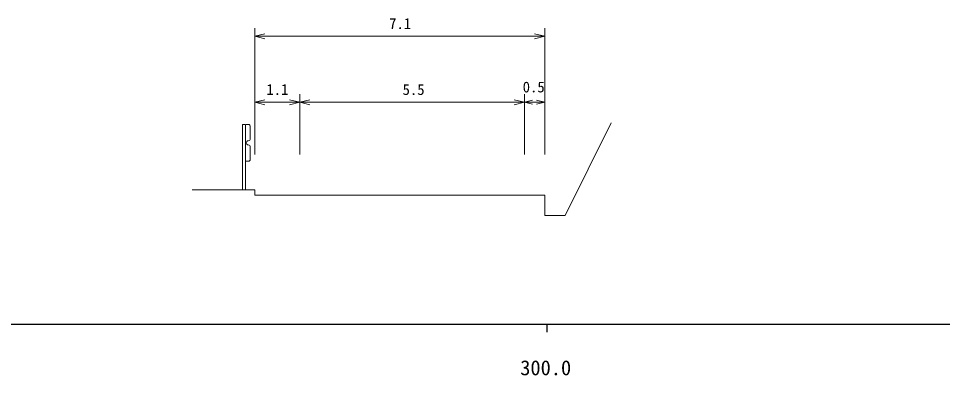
# Model space of a CAD drawing. Units: millimetres on the paper, enlarged 1000 times, with parts at other scales. Extents: x 40000 to 680000, y 20000 to 380000.
# Drawn here: x 303312 to 416414, y 198715 to 242391 of the extents above; entities that cross this region are included whole.
import ezdxf
from ezdxf.enums import TextEntityAlignment as Align

# ---------------------------------------------------------------- set-up
doc = ezdxf.new("R2010")
doc.units = ezdxf.units.MM
doc.header["$LTSCALE"] = 1000
doc.layers.add('M-BGD-HTXT', color=7, linetype='Continuous', lineweight=13)
doc.layers.add('M-TTL-BAND', color=7, linetype='Continuous', lineweight=25)
doc.styles.add('ＭＳ ゴシック', font='')
doc.styles.get('ＭＳ ゴシック').set_extended_font_data('MS Gothic')

msp = doc.modelspace()

# ---------------------------------------------------------------- linework, layer by layer
at = {"layer": 'M-BGD-HTXT'}
for p, q in [((332234, 225772), (332234, 241213)), ((367734, 225772), (367734, 241213)), ((332234, 240213), (333484, 240526)), ((332234, 240213), (367734, 240213)), ((332234, 240213), (333484, 239901)), ((367734, 240213), (366484, 240526)), ((367734, 240213), (366484, 239901)), ((337734, 225772), (337734, 233143)), ((365234, 225772), (365234, 233143)), ((367734, 225772), (367734, 233143)), ((332234, 232143), (333484, 232455)), ((332234, 232143), (337734, 232143)), ((332234, 232143), (333484, 231830)), ((337734, 232143), (336484, 232455)), ((337734, 232143), (336484, 231830)), ((337734, 232143), (338984, 232455)), ((337734, 232143), (365234, 232143)), ((337734, 232143), (338984, 231830)), ((365234, 232143), (363984, 232455)), ((365234, 232143), (363984, 231830)), ((365234, 232143), (366234, 232393)), ((365234, 232143), (367734, 232143)), ((365234, 232143), (366234, 231893)), ((367734, 232143), (366734, 232393)), ((367734, 232143), (366734, 231893)), ((370234, 218272), (375849, 229612)), ((330737, 221426), (330737, 229426)), ((330737, 229426), (331087, 229426)), ((331087, 221426), (331087, 229426)), ((331187, 229426), (331437, 229426)), ((331687, 229176), (331687, 227676)), ((331687, 226676), (331687, 225176)), ((331187, 224926), (331437, 224926)), ((332234, 221426), (324577, 221426)), ((332234, 220772), (332234, 221426)), ((332234, 220772), (343734, 220772)), ((343734, 220772), (347234, 220772)), ((347234, 220772), (359734, 220772)), ((359734, 220772), (367734, 220772)), ((367734, 220772), (367734, 218272)), ((367734, 218272), (370234, 218272))]:
    msp.add_line(p, q, dxfattribs=at)
for centre, start, end in [((331437, 229176), 0, 90), ((331437, 227176), 90, 270), ((331437, 227676), 270, 0), ((331437, 226676), 0, 90), ((331437, 225176), 270, 0)]:
    msp.add_arc(centre, 250, start, end, dxfattribs=at)
at = {"layer": 'M-TTL-BAND'}
for p, q in [((40000, 205000), (579000, 205000)), ((368000, 205000), (368000, 204000))]:
    msp.add_line(p, q, dxfattribs=at)

# ---------------------------------------------------------------- texts
at = {"layer": 'M-BGD-HTXT', "style": 'ＭＳ ゴシック'}
for s, p in [('7.1', (350026, 240713)), ('1.1', (334999, 232643)), ('5.5', (351672, 232643)), ('0.5', (366374, 232955))]:
    msp.add_text(s, height=1320, dxfattribs=at).set_placement(p, align=Align.BOTTOM_CENTER)
at = {"layer": 'M-TTL-BAND', "style": 'ＭＳ ゴシック'}
msp.add_text('300.0', height=1833, dxfattribs=at).set_placement((367844, 198195), align=Align.BOTTOM_CENTER)

doc.saveas('drawing.dxf')
